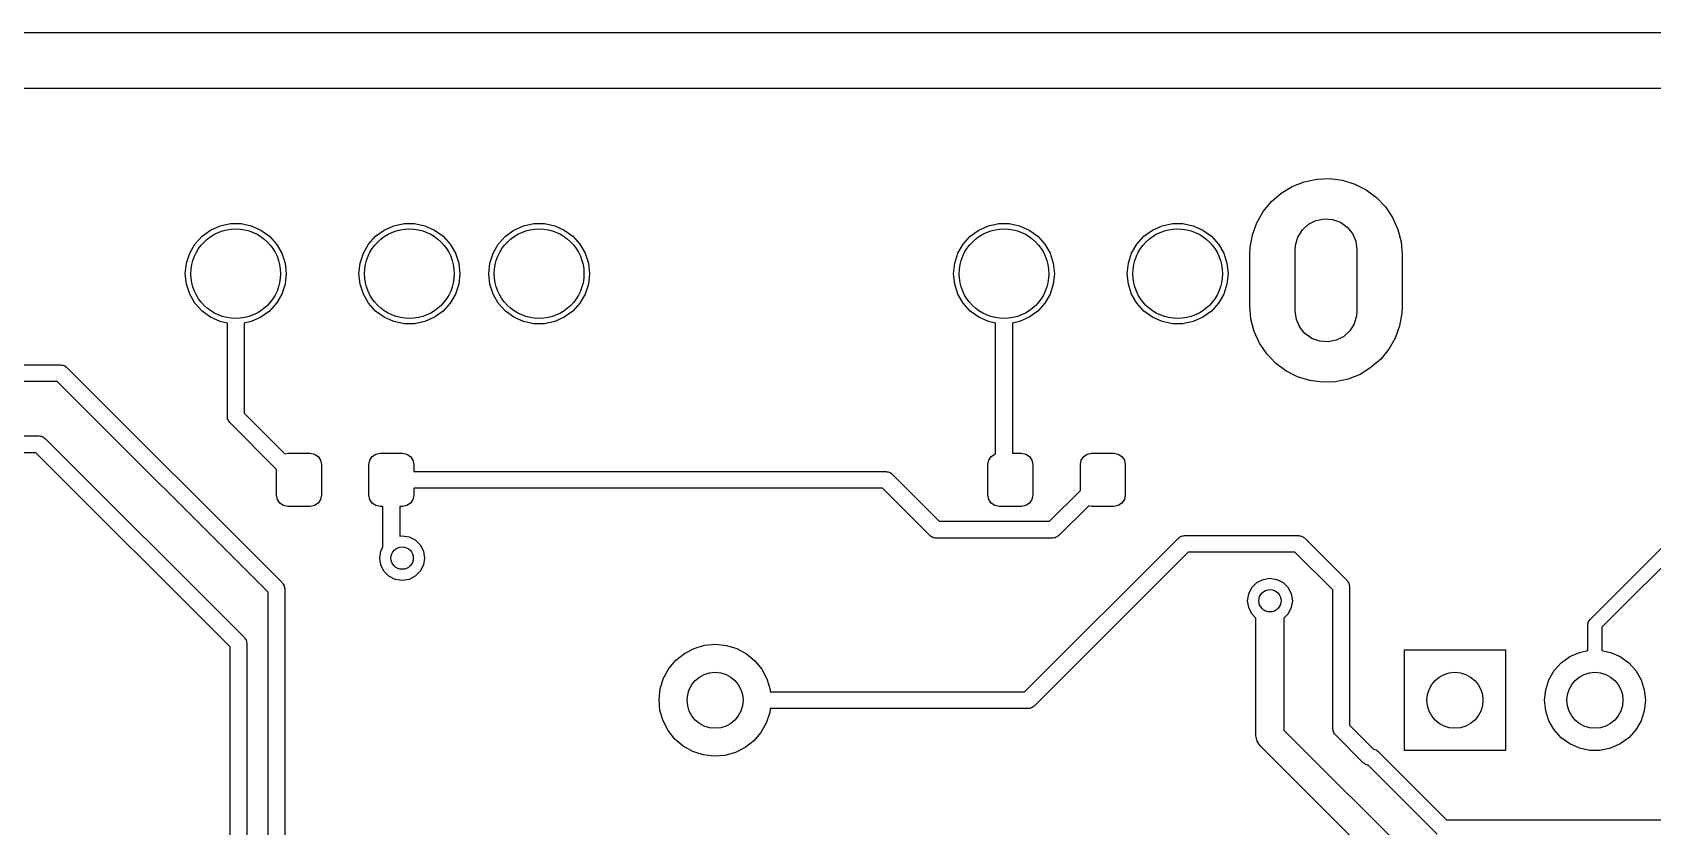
# Model space of a CAD drawing. Extents: x 74 to 208, y -143 to -31.
# Drawn here: x 139.7 to 168.63, y -45.44 to -31.25 of the extents above; entities that cross this region are included whole.
import ezdxf

# ---------------------------------------------------------------- set-up
doc = ezdxf.new("R2010")
doc.units = 0
doc.layers.add('BLACK', color=7, linetype='CONTINUOUS')

msp = doc.modelspace()

# ---------------------------------------------------------------- linework, layer by layer
at = {"layer": 'BLACK', "linetype": 'CONTINUOUS'}
for p, q in [((126.492, -31.25), (189.992, -31.25)), ((189.785, -32.25), (126.699, -32.25)), ((161.825, -34.2719), (161.999, -34.1211)), ((161.999, -34.1211), (162.195, -34.0018)), ((162.195, -34.0018), (162.409, -33.9174)), ((162.409, -33.9174), (162.634, -33.8701)), ((162.634, -33.8701), (162.864, -33.8615)), ((162.864, -33.8615), (163.092, -33.8917)), ((163.092, -33.8917), (163.312, -33.9599)), ((163.312, -33.9599), (163.517, -34.0641)), ((163.517, -34.0641), (163.701, -34.2014)), ((161.679, -34.4497), (161.825, -34.2719)), ((163.701, -34.2014), (163.86, -34.3678)), ((163.86, -34.3678), (163.988, -34.5586)), ((142.884, -34.7806), (143.056, -34.704)), ((143.056, -34.704), (143.24, -34.6649)), ((143.24, -34.6649), (143.428, -34.6649)), ((143.428, -34.6649), (143.612, -34.704)), ((143.612, -34.704), (143.784, -34.7806)), ((145.984, -34.7806), (146.156, -34.704)), ((146.156, -34.704), (146.34, -34.6649)), ((146.34, -34.6649), (146.528, -34.6649)), ((146.528, -34.6649), (146.712, -34.704)), ((146.712, -34.704), (146.884, -34.7806)), ((148.3, -34.7806), (148.472, -34.704)), ((148.472, -34.704), (148.656, -34.6649)), ((148.656, -34.6649), (148.844, -34.6649)), ((148.844, -34.6649), (149.028, -34.704)), ((149.028, -34.704), (149.2, -34.7806)), ((156.6, -34.7806), (156.772, -34.704)), ((156.772, -34.704), (156.956, -34.6649)), ((156.956, -34.6649), (157.144, -34.6649)), ((157.144, -34.6649), (157.328, -34.704)), ((157.328, -34.704), (157.5, -34.7806)), ((159.7, -34.7806), (159.872, -34.704)), ((159.872, -34.704), (160.056, -34.6649)), ((160.056, -34.6649), (160.244, -34.6649)), ((160.244, -34.6649), (160.428, -34.704)), ((160.428, -34.704), (160.6, -34.7806)), ((161.487, -34.8657), (161.565, -34.6495)), ((161.565, -34.6495), (161.679, -34.4497)), ((162.376, -34.7794), (162.486, -34.6784)), ((162.486, -34.6784), (162.619, -34.6106)), ((162.619, -34.6106), (162.765, -34.5811)), ((162.765, -34.5811), (162.914, -34.592)), ((162.914, -34.592), (163.055, -34.6426)), ((163.055, -34.6426), (163.177, -34.7291)), ((163.988, -34.5586), (164.083, -34.7683)), ((142.606, -35.031), (142.732, -34.8912)), ((142.732, -34.8912), (142.884, -34.7806)), ((143.784, -34.7806), (143.936, -34.8912)), ((143.936, -34.8912), (144.062, -35.031)), ((145.706, -35.031), (145.832, -34.8912)), ((145.832, -34.8912), (145.984, -34.7806)), ((146.884, -34.7806), (147.036, -34.8912)), ((147.036, -34.8912), (147.162, -35.031)), ((148.022, -35.031), (148.148, -34.8912)), ((148.148, -34.8912), (148.3, -34.7806)), ((149.2, -34.7806), (149.352, -34.8912)), ((149.352, -34.8912), (149.478, -35.031)), ((156.322, -35.031), (156.448, -34.8912)), ((156.448, -34.8912), (156.6, -34.7806)), ((157.5, -34.7806), (157.652, -34.8912)), ((157.652, -34.8912), (157.778, -35.031)), ((159.422, -35.031), (159.548, -34.8912)), ((159.548, -34.8912), (159.7, -34.7806)), ((160.6, -34.7806), (160.752, -34.8912)), ((160.752, -34.8912), (160.878, -35.031)), ((161.446, -35.092), (161.487, -34.8657)), ((162.256, -35.0497), (162.298, -34.9063)), ((162.298, -34.9063), (162.376, -34.7794)), ((163.177, -34.7291), (163.27, -34.8451)), ((163.27, -34.8451), (163.33, -34.9821)), ((163.33, -34.9821), (163.35, -35.13)), ((164.083, -34.7683), (164.141, -34.9909)), ((164.141, -34.9909), (164.16, -35.22)), ((142.454, -35.3729), (142.512, -35.1939)), ((142.512, -35.1939), (142.606, -35.031)), ((144.062, -35.031), (144.156, -35.1939)), ((144.156, -35.1939), (144.214, -35.3729)), ((145.554, -35.3729), (145.612, -35.1939)), ((145.612, -35.1939), (145.706, -35.031)), ((147.162, -35.031), (147.256, -35.1939)), ((147.256, -35.1939), (147.314, -35.3729)), ((147.87, -35.3729), (147.928, -35.1939)), ((147.928, -35.1939), (148.022, -35.031)), ((149.478, -35.031), (149.572, -35.1939)), ((149.572, -35.1939), (149.63, -35.3729)), ((156.17, -35.3729), (156.228, -35.1939)), ((156.228, -35.1939), (156.322, -35.031)), ((157.778, -35.031), (157.872, -35.1939)), ((157.872, -35.1939), (157.93, -35.3729)), ((159.27, -35.3729), (159.328, -35.1939)), ((159.328, -35.1939), (159.422, -35.031)), ((160.878, -35.031), (160.972, -35.1939)), ((160.972, -35.1939), (161.03, -35.3729)), ((161.44, -35.22), (161.446, -35.092)), ((161.44, -36.14), (161.44, -35.22)), ((162.25, -35.13), (162.256, -35.0497)), ((162.25, -36.23), (162.25, -35.13)), ((163.35, -35.13), (163.35, -36.23)), ((164.16, -35.22), (164.16, -36.14)), ((142.434, -35.56), (142.454, -35.3729)), ((142.454, -35.7471), (142.434, -35.56)), ((144.214, -35.3729), (144.234, -35.56)), ((144.234, -35.56), (144.214, -35.7471)), ((145.534, -35.56), (145.554, -35.3729)), ((145.554, -35.7471), (145.534, -35.56)), ((147.314, -35.3729), (147.334, -35.56)), ((147.334, -35.56), (147.314, -35.7471)), ((147.85, -35.56), (147.87, -35.3729)), ((147.87, -35.7471), (147.85, -35.56)), ((149.63, -35.3729), (149.65, -35.56)), ((149.65, -35.56), (149.63, -35.7471)), ((156.15, -35.56), (156.17, -35.3729)), ((156.17, -35.7471), (156.15, -35.56)), ((157.93, -35.3729), (157.95, -35.56)), ((157.95, -35.56), (157.93, -35.7471)), ((159.25, -35.56), (159.27, -35.3729)), ((159.27, -35.7471), (159.25, -35.56)), ((161.03, -35.3729), (161.05, -35.56)), ((161.05, -35.56), (161.03, -35.7471)), ((142.512, -35.9261), (142.454, -35.7471)), ((144.214, -35.7471), (144.156, -35.9261)), ((145.612, -35.9261), (145.554, -35.7471)), ((147.314, -35.7471), (147.256, -35.9261)), ((147.928, -35.9261), (147.87, -35.7471)), ((149.63, -35.7471), (149.572, -35.9261)), ((156.228, -35.9261), (156.17, -35.7471)), ((157.93, -35.7471), (157.872, -35.9261)), ((159.328, -35.9261), (159.27, -35.7471)), ((161.03, -35.7471), (160.972, -35.9261)), ((142.606, -36.089), (142.512, -35.9261)), ((142.732, -36.2288), (142.606, -36.089)), ((144.062, -36.089), (143.936, -36.2288)), ((144.156, -35.9261), (144.062, -36.089)), ((145.706, -36.089), (145.612, -35.9261)), ((145.832, -36.2288), (145.706, -36.089)), ((147.162, -36.089), (147.036, -36.2288)), ((147.256, -35.9261), (147.162, -36.089)), ((148.022, -36.089), (147.928, -35.9261)), ((148.148, -36.2288), (148.022, -36.089)), ((149.478, -36.089), (149.352, -36.2288)), ((149.572, -35.9261), (149.478, -36.089)), ((156.322, -36.089), (156.228, -35.9261)), ((156.448, -36.2288), (156.322, -36.089)), ((157.778, -36.089), (157.652, -36.2288)), ((157.872, -35.9261), (157.778, -36.089)), ((159.422, -36.089), (159.328, -35.9261)), ((159.548, -36.2288), (159.422, -36.089)), ((160.878, -36.089), (160.752, -36.2288)), ((160.972, -35.9261), (160.878, -36.089)), ((161.459, -36.3691), (161.44, -36.14)), ((164.16, -36.14), (164.154, -36.268)), ((142.884, -36.3394), (142.732, -36.2288)), ((143.056, -36.416), (142.884, -36.3394)), ((143.184, -36.4432), (143.056, -36.416)), ((143.184, -38.114), (143.184, -36.4432)), ((143.612, -36.416), (143.484, -36.4432)), ((143.484, -36.4432), (143.484, -38.0519)), ((143.784, -36.3394), (143.612, -36.416)), ((143.936, -36.2288), (143.784, -36.3394)), ((145.984, -36.3394), (145.832, -36.2288)), ((146.156, -36.416), (145.984, -36.3394)), ((146.34, -36.4551), (146.156, -36.416)), ((146.712, -36.416), (146.528, -36.4551)), ((146.884, -36.3394), (146.712, -36.416)), ((147.036, -36.2288), (146.884, -36.3394)), ((148.3, -36.3394), (148.148, -36.2288)), ((148.472, -36.416), (148.3, -36.3394)), ((148.656, -36.4551), (148.472, -36.416)), ((149.028, -36.416), (148.844, -36.4551)), ((149.2, -36.3394), (149.028, -36.416)), ((149.352, -36.2288), (149.2, -36.3394)), ((156.6, -36.3394), (156.448, -36.2288)), ((156.772, -36.416), (156.6, -36.3394)), ((156.9, -36.4432), (156.772, -36.416)), ((156.9, -38.7805), (156.9, -36.4432)), ((157.328, -36.416), (157.2, -36.4432)), ((157.2, -36.4432), (157.2, -38.768)), ((157.5, -36.3394), (157.328, -36.416)), ((157.652, -36.2288), (157.5, -36.3394)), ((159.7, -36.3394), (159.548, -36.2288)), ((159.872, -36.416), (159.7, -36.3394)), ((160.056, -36.4551), (159.872, -36.416)), ((160.428, -36.416), (160.244, -36.4551)), ((160.6, -36.3394), (160.428, -36.416)), ((160.752, -36.2288), (160.6, -36.3394)), ((161.517, -36.5917), (161.459, -36.3691)), ((162.27, -36.3779), (162.25, -36.23)), ((162.33, -36.5149), (162.27, -36.3779)), ((163.344, -36.3103), (163.302, -36.4537)), ((163.35, -36.23), (163.344, -36.3103)), ((164.154, -36.268), (164.113, -36.4943)), ((146.528, -36.4551), (146.34, -36.4551)), ((148.844, -36.4551), (148.656, -36.4551)), ((160.244, -36.4551), (160.056, -36.4551)), ((161.612, -36.8014), (161.517, -36.5917)), ((162.423, -36.6309), (162.33, -36.5149)), ((162.545, -36.7174), (162.423, -36.6309)), ((162.686, -36.768), (162.545, -36.7174)), ((163.114, -36.6816), (162.981, -36.7494)), ((163.224, -36.5806), (163.114, -36.6816)), ((163.302, -36.4537), (163.224, -36.5806)), ((164.035, -36.7105), (163.921, -36.9103)), ((164.113, -36.4943), (164.035, -36.7105)), ((161.74, -36.9922), (161.612, -36.8014)), ((161.899, -37.1586), (161.74, -36.9922)), ((162.835, -36.7789), (162.686, -36.768)), ((162.981, -36.7494), (162.835, -36.7789)), ((163.921, -36.9103), (163.775, -37.0881)), ((136.874, -37.188), (140.208, -37.188)), ((140.208, -37.188), (140.227, -37.1931)), ((140.227, -37.1931), (140.247, -37.1931)), ((140.247, -37.1931), (140.264, -37.203)), ((140.264, -37.203), (140.283, -37.2081)), ((140.283, -37.2081), (140.297, -37.2221)), ((140.297, -37.2221), (140.314, -37.2319)), ((140.314, -37.2319), (144.166, -41.0839)), ((162.083, -37.2959), (161.899, -37.1586)), ((162.288, -37.4001), (162.083, -37.2959)), ((163.601, -37.2389), (163.405, -37.3582)), ((163.775, -37.0881), (163.601, -37.2389)), ((140.146, -37.488), (136.812, -37.488)), ((143.91, -41.2521), (140.146, -37.488)), ((162.508, -37.4683), (162.288, -37.4001)), ((162.736, -37.4985), (162.508, -37.4683)), ((162.966, -37.4899), (162.736, -37.4985)), ((163.191, -37.4426), (162.966, -37.4899)), ((163.405, -37.3582), (163.191, -37.4426)), ((143.189, -38.1331), (143.184, -38.114)), ((143.189, -38.1528), (143.189, -38.1331)), ((143.199, -38.1699), (143.189, -38.1528)), ((143.204, -38.189), (143.199, -38.1699)), ((143.484, -38.0519), (144.211, -38.7784)), ((132.728, -38.458), (139.827, -38.458)), ((139.827, -38.458), (139.846, -38.4631)), ((139.846, -38.4631), (139.866, -38.4631)), ((139.866, -38.4631), (139.883, -38.473)), ((143.218, -38.203), (143.204, -38.189)), ((143.228, -38.2201), (143.218, -38.203)), ((144.063, -39.0551), (143.228, -38.2201)), ((139.765, -38.758), (132.666, -38.758)), ((143.233, -42.2261), (139.765, -38.758)), ((139.883, -38.473), (139.902, -38.4781)), ((139.902, -38.4781), (139.916, -38.4921)), ((139.916, -38.4921), (139.933, -38.5019)), ((139.933, -38.5019), (143.489, -42.0579)), ((144.211, -38.7784), (144.263, -38.768)), ((144.263, -38.768), (144.663, -38.768)), ((144.663, -38.768), (144.74, -38.7832)), ((144.74, -38.7832), (144.804, -38.8266)), ((144.804, -38.8266), (144.848, -38.8915)), ((144.848, -38.8915), (144.863, -38.968)), ((144.863, -38.968), (144.863, -39.518)), ((145.713, -38.968), (145.728, -38.8915)), ((145.713, -39.518), (145.713, -38.968)), ((145.728, -38.8915), (145.772, -38.8266)), ((145.772, -38.8266), (145.836, -38.7832)), ((145.836, -38.7832), (145.913, -38.768)), ((145.913, -38.768), (146.313, -38.768)), ((146.313, -38.768), (146.39, -38.7832)), ((146.39, -38.7832), (146.454, -38.8266)), ((146.454, -38.8266), (146.498, -38.8915)), ((146.498, -38.8915), (146.513, -38.968)), ((146.513, -38.968), (146.513, -39.093)), ((156.763, -38.968), (156.778, -38.8915)), ((156.763, -39.518), (156.763, -38.968)), ((156.778, -38.8915), (156.822, -38.8266)), ((156.822, -38.8266), (156.886, -38.7832)), ((156.886, -38.7832), (156.9, -38.7805)), ((157.2, -38.768), (157.363, -38.768)), ((157.363, -38.768), (157.44, -38.7832)), ((157.44, -38.7832), (157.504, -38.8266)), ((157.504, -38.8266), (157.548, -38.8915)), ((157.548, -38.8915), (157.563, -38.968)), ((157.563, -38.968), (157.563, -39.518)), ((158.413, -38.968), (158.428, -38.8915)), ((158.413, -39.4309), (158.413, -38.968)), ((158.428, -38.8915), (158.472, -38.8266)), ((158.472, -38.8266), (158.536, -38.7832)), ((158.536, -38.7832), (158.613, -38.768)), ((158.613, -38.768), (159.013, -38.768)), ((159.013, -38.768), (159.09, -38.7832)), ((159.09, -38.7832), (159.154, -38.8266)), ((159.154, -38.8266), (159.198, -38.8915)), ((159.198, -38.8915), (159.213, -38.968)), ((159.213, -38.968), (159.213, -39.518)), ((167.512, -41.7346), (170.219, -39.0276)), ((144.063, -39.518), (144.063, -39.0551)), ((146.513, -39.093), (154.94, -39.093)), ((154.94, -39.093), (154.959, -39.0981)), ((154.959, -39.0981), (154.979, -39.0981)), ((154.979, -39.0981), (154.996, -39.108)), ((154.996, -39.108), (155.015, -39.1131)), ((155.015, -39.1131), (155.029, -39.1271)), ((155.029, -39.1271), (155.046, -39.1369)), ((155.046, -39.1369), (155.891, -39.982)), ((170.359, -39.241), (167.725, -41.8748)), ((144.078, -39.5945), (144.063, -39.518)), ((144.122, -39.6594), (144.078, -39.5945)), ((144.848, -39.5945), (144.804, -39.6594)), ((144.863, -39.518), (144.848, -39.5945)), ((145.728, -39.5945), (145.713, -39.518)), ((145.772, -39.6594), (145.728, -39.5945)), ((146.498, -39.5945), (146.454, -39.6594)), ((146.513, -39.518), (146.498, -39.5945)), ((154.878, -39.393), (146.513, -39.393)), ((146.513, -39.393), (146.513, -39.518)), ((155.723, -40.2381), (154.878, -39.393)), ((156.778, -39.5945), (156.763, -39.518)), ((156.822, -39.6594), (156.778, -39.5945)), ((157.548, -39.5945), (157.504, -39.6594)), ((157.563, -39.518), (157.548, -39.5945)), ((157.862, -39.982), (158.413, -39.4309)), ((159.198, -39.5945), (159.154, -39.6594)), ((159.213, -39.518), (159.198, -39.5945)), ((144.186, -39.7028), (144.122, -39.6594)), ((144.263, -39.718), (144.186, -39.7028)), ((144.663, -39.718), (144.263, -39.718)), ((144.74, -39.7028), (144.663, -39.718)), ((144.804, -39.6594), (144.74, -39.7028)), ((145.836, -39.7028), (145.772, -39.6594)), ((145.913, -39.718), (145.836, -39.7028)), ((145.963, -39.718), (145.913, -39.718)), ((145.963, -40.439), (145.963, -39.718)), ((146.313, -39.718), (146.263, -39.718)), ((146.263, -39.718), (146.263, -40.2465)), ((146.39, -39.7028), (146.313, -39.718)), ((146.454, -39.6594), (146.39, -39.7028)), ((156.886, -39.7028), (156.822, -39.6594)), ((156.963, -39.718), (156.886, -39.7028)), ((157.363, -39.718), (156.963, -39.718)), ((157.44, -39.7028), (157.363, -39.718)), ((157.504, -39.6594), (157.44, -39.7028)), ((158.561, -39.7076), (158.03, -40.2381)), ((158.613, -39.718), (158.561, -39.7076)), ((159.013, -39.718), (158.613, -39.718)), ((159.09, -39.7028), (159.013, -39.718)), ((159.154, -39.6594), (159.09, -39.7028)), ((155.891, -39.982), (157.862, -39.982)), ((145.924, -40.5164), (145.963, -40.439)), ((146.263, -40.2465), (146.304, -40.24)), ((146.304, -40.24), (146.428, -40.2596)), ((146.428, -40.2596), (146.539, -40.3164)), ((146.539, -40.3164), (146.628, -40.4049)), ((146.628, -40.4049), (146.684, -40.5164)), ((155.74, -40.2479), (155.723, -40.2381)), ((155.754, -40.2619), (155.74, -40.2479)), ((155.773, -40.267), (155.754, -40.2619)), ((155.79, -40.2769), (155.773, -40.267)), ((155.81, -40.2769), (155.79, -40.2769)), ((155.829, -40.282), (155.81, -40.2769)), ((157.924, -40.282), (155.829, -40.282)), ((157.418, -43.03), (160.168, -40.2799)), ((157.943, -40.2769), (157.924, -40.282)), ((157.963, -40.2769), (157.943, -40.2769)), ((157.98, -40.267), (157.963, -40.2769)), ((157.999, -40.2619), (157.98, -40.267)), ((158.013, -40.2479), (157.999, -40.2619)), ((158.03, -40.2381), (158.013, -40.2479)), ((160.168, -40.2799), (160.185, -40.2701)), ((160.185, -40.2701), (160.199, -40.2561)), ((160.199, -40.2561), (160.218, -40.251)), ((160.218, -40.251), (160.235, -40.2411)), ((160.235, -40.2411), (160.255, -40.2411)), ((160.255, -40.2411), (160.274, -40.236)), ((160.274, -40.236), (162.306, -40.236)), ((162.306, -40.236), (162.325, -40.2411)), ((162.325, -40.2411), (162.345, -40.2411)), ((162.345, -40.2411), (162.362, -40.251)), ((162.362, -40.251), (162.381, -40.2561)), ((162.381, -40.2561), (162.395, -40.2701)), ((162.395, -40.2701), (162.412, -40.2799)), ((162.412, -40.2799), (163.174, -41.0419)), ((145.904, -40.64), (145.924, -40.5164)), ((145.924, -40.7636), (145.904, -40.64)), ((145.98, -40.8751), (145.924, -40.7636)), ((146.684, -40.7636), (146.628, -40.8751)), ((146.684, -40.5164), (146.704, -40.64)), ((146.704, -40.64), (146.684, -40.7636)), ((160.336, -40.536), (157.586, -43.2861)), ((162.244, -40.536), (160.336, -40.536)), ((162.918, -41.2101), (162.244, -40.536)), ((146.069, -40.9636), (145.98, -40.8751)), ((146.18, -41.0204), (146.069, -40.9636)), ((146.304, -41.04), (146.18, -41.0204)), ((146.428, -41.0204), (146.304, -41.04)), ((146.539, -40.9636), (146.428, -41.0204)), ((146.628, -40.8751), (146.539, -40.9636)), ((161.563, -41.0784), (161.674, -41.0216)), ((161.674, -41.0216), (161.798, -41.002)), ((161.798, -41.002), (161.922, -41.0216)), ((161.922, -41.0216), (162.033, -41.0784)), ((163.174, -41.0419), (163.184, -41.059)), ((163.184, -41.059), (163.198, -41.073)), ((143.91, -53.7439), (143.91, -41.2521)), ((144.166, -41.0839), (144.176, -41.101)), ((144.176, -41.101), (144.19, -41.115)), ((144.19, -41.115), (144.195, -41.1341)), ((144.195, -41.1341), (144.205, -41.1512)), ((144.205, -41.1512), (144.205, -41.1709)), ((144.205, -41.1709), (144.21, -41.19)), ((144.21, -41.19), (144.21, -53.806)), ((161.398, -41.402), (161.418, -41.2784)), ((161.418, -41.2784), (161.474, -41.1669)), ((161.474, -41.1669), (161.563, -41.0784)), ((162.033, -41.0784), (162.122, -41.1669)), ((162.122, -41.1669), (162.178, -41.2784)), ((162.178, -41.2784), (162.198, -41.402)), ((162.918, -43.688), (162.918, -41.2101)), ((163.198, -41.073), (163.203, -41.0921)), ((163.203, -41.0921), (163.213, -41.1092)), ((163.213, -41.1092), (163.213, -41.1289)), ((163.213, -41.1289), (163.218, -41.148)), ((163.218, -41.148), (163.218, -43.6259)), ((161.418, -41.5256), (161.398, -41.402)), ((161.474, -41.6371), (161.418, -41.5256)), ((161.548, -41.7107), (161.474, -41.6371)), ((162.122, -41.6371), (162.048, -41.7107)), ((162.178, -41.5256), (162.122, -41.6371)), ((162.198, -41.402), (162.178, -41.5256)), ((161.548, -43.815), (161.548, -41.7107)), ((162.048, -41.7107), (162.048, -43.7114)), ((167.475, -41.823), (167.478, -41.801)), ((167.475, -42.2915), (167.475, -41.823)), ((167.478, -41.7964), (167.479, -41.7939)), ((167.478, -41.801), (167.478, -41.7964)), ((167.479, -41.7939), (167.48, -41.7875)), ((167.48, -41.7875), (167.497, -41.7616)), ((167.497, -41.7616), (167.512, -41.7346)), ((167.725, -41.8748), (167.725, -42.2915)), ((143.233, -53.7145), (143.233, -42.2261)), ((143.489, -42.0579), (143.499, -42.075)), ((143.499, -42.075), (143.513, -42.089)), ((143.513, -42.089), (143.518, -42.1081)), ((143.518, -42.1081), (143.528, -42.1252)), ((143.528, -42.1252), (143.528, -42.1449)), ((143.528, -42.1449), (143.533, -42.164)), ((143.533, -42.164), (143.533, -53.7766)), ((151.517, -42.2528), (151.705, -42.1977)), ((151.705, -42.1977), (151.899, -42.18)), ((151.899, -42.18), (152.093, -42.2004)), ((152.093, -42.2004), (152.28, -42.2581)), ((151.067, -42.615), (151.192, -42.4655)), ((151.192, -42.4655), (151.344, -42.3432)), ((151.344, -42.3432), (151.517, -42.2528)), ((152.28, -42.2581), (152.451, -42.351)), ((152.451, -42.351), (152.602, -42.4754)), ((152.602, -42.4754), (152.725, -42.6266)), ((164.2, -44.08), (164.2, -42.28)), ((164.2, -42.28), (166, -42.28)), ((166, -42.28), (166, -44.08)), ((166.872, -42.651), (166.998, -42.5112)), ((166.998, -42.5112), (167.15, -42.4006)), ((167.15, -42.4006), (167.322, -42.324)), ((167.322, -42.324), (167.475, -42.2915)), ((167.725, -42.2915), (167.878, -42.324)), ((167.878, -42.324), (168.05, -42.4006)), ((168.05, -42.4006), (168.202, -42.5112)), ((168.202, -42.5112), (168.328, -42.651)), ((150.914, -42.9721), (150.973, -42.7861)), ((150.973, -42.7861), (151.067, -42.615)), ((152.725, -42.6266), (152.817, -42.7989)), ((152.817, -42.7989), (152.873, -42.9858)), ((166.778, -42.8139), (166.872, -42.651)), ((168.328, -42.651), (168.422, -42.8139)), ((150.892, -43.166), (150.914, -42.9721)), ((152.873, -42.9858), (152.877, -43.03)), ((152.877, -43.03), (157.418, -43.03)), ((166.7, -43.18), (166.72, -42.9929)), ((166.72, -42.9929), (166.778, -42.8139)), ((168.422, -42.8139), (168.48, -42.9929)), ((168.48, -42.9929), (168.5, -43.18)), ((150.908, -43.3605), (150.892, -43.166)), ((150.962, -43.5481), (150.908, -43.3605)), ((152.876, -43.33), (152.867, -43.4015)), ((157.48, -43.33), (152.876, -43.33)), ((157.499, -43.3249), (157.48, -43.33)), ((157.519, -43.3249), (157.499, -43.3249)), ((157.536, -43.315), (157.519, -43.3249)), ((157.555, -43.3099), (157.536, -43.315)), ((157.569, -43.2959), (157.555, -43.3099)), ((157.586, -43.2861), (157.569, -43.2959)), ((166.72, -43.3671), (166.7, -43.18)), ((166.778, -43.5461), (166.72, -43.3671)), ((168.48, -43.3671), (168.422, -43.5461)), ((168.5, -43.18), (168.48, -43.3671)), ((151.051, -43.7217), (150.962, -43.5481)), ((152.806, -43.5867), (152.709, -43.7564)), ((152.867, -43.4015), (152.806, -43.5867)), ((163.218, -43.6259), (163.643, -44.0511)), ((166.872, -43.709), (166.778, -43.5461)), ((168.422, -43.5461), (168.328, -43.709)), ((151.173, -43.8747), (151.051, -43.7217)), ((151.321, -44.0011), (151.173, -43.8747)), ((152.582, -43.9042), (152.428, -44.0243)), ((152.709, -43.7564), (152.582, -43.9042)), ((161.567, -43.9107), (161.548, -43.815)), ((161.621, -43.9918), (161.567, -43.9107)), ((162.048, -43.7114), (166.928, -48.5912)), ((162.923, -43.7071), (162.918, -43.688)), ((162.923, -43.7268), (162.923, -43.7071)), ((162.933, -43.7439), (162.923, -43.7268)), ((162.938, -43.763), (162.933, -43.7439)), ((162.952, -43.777), (162.938, -43.763)), ((162.962, -43.7941), (162.952, -43.777)), ((163.47, -44.3021), (162.962, -43.7941)), ((166.998, -43.8488), (166.872, -43.709)), ((167.15, -43.9594), (166.998, -43.8488)), ((167.322, -44.036), (167.15, -43.9594)), ((168.05, -43.9594), (167.878, -44.036)), ((168.202, -43.8488), (168.05, -43.9594)), ((168.328, -43.709), (168.202, -43.8488)), ((151.492, -44.0964), (151.321, -44.0011)), ((151.677, -44.1567), (151.492, -44.0964)), ((151.871, -44.1798), (151.677, -44.1567)), ((152.066, -44.1648), (151.871, -44.1798)), ((152.254, -44.1123), (152.066, -44.1648)), ((152.428, -44.0243), (152.254, -44.1123)), ((166.501, -48.8716), (161.621, -43.9918)), ((163.643, -44.0511), (163.655, -44.0511)), ((163.655, -44.0511), (163.672, -44.061)), ((163.672, -44.061), (163.691, -44.0661)), ((163.691, -44.0661), (163.705, -44.0801)), ((163.705, -44.0801), (163.722, -44.0899)), ((163.722, -44.0899), (164.948, -45.316)), ((166, -44.08), (164.2, -44.08)), ((167.506, -44.0751), (167.322, -44.036)), ((167.694, -44.0751), (167.506, -44.0751)), ((167.878, -44.036), (167.694, -44.0751)), ((163.487, -44.3119), (163.47, -44.3021)), ((163.501, -44.3259), (163.487, -44.3119)), ((163.52, -44.331), (163.501, -44.3259)), ((163.537, -44.3409), (163.52, -44.331)), ((163.549, -44.3409), (163.537, -44.3409)), ((164.78, -45.5721), (163.549, -44.3409)), ((164.948, -45.316), (170.626, -45.316))]:
    msp.add_line(p, q, dxfattribs=at)
at = {"layer": 'BLACK'}
for centre, radius in [((143.334, -35.56), 0.8), ((146.434, -35.56), 0.8), ((148.75, -35.56), 0.8), ((157.05, -35.56), 0.8), ((160.15, -35.56), 0.8), ((146.304, -40.64), 0.2), ((161.798, -41.402), 0.2), ((151.892, -43.18), 0.5), ((165.1, -43.18), 0.5), ((167.6, -43.18), 0.5)]:
    msp.add_circle(centre, radius, dxfattribs=at)

doc.saveas('drawing.dxf')
